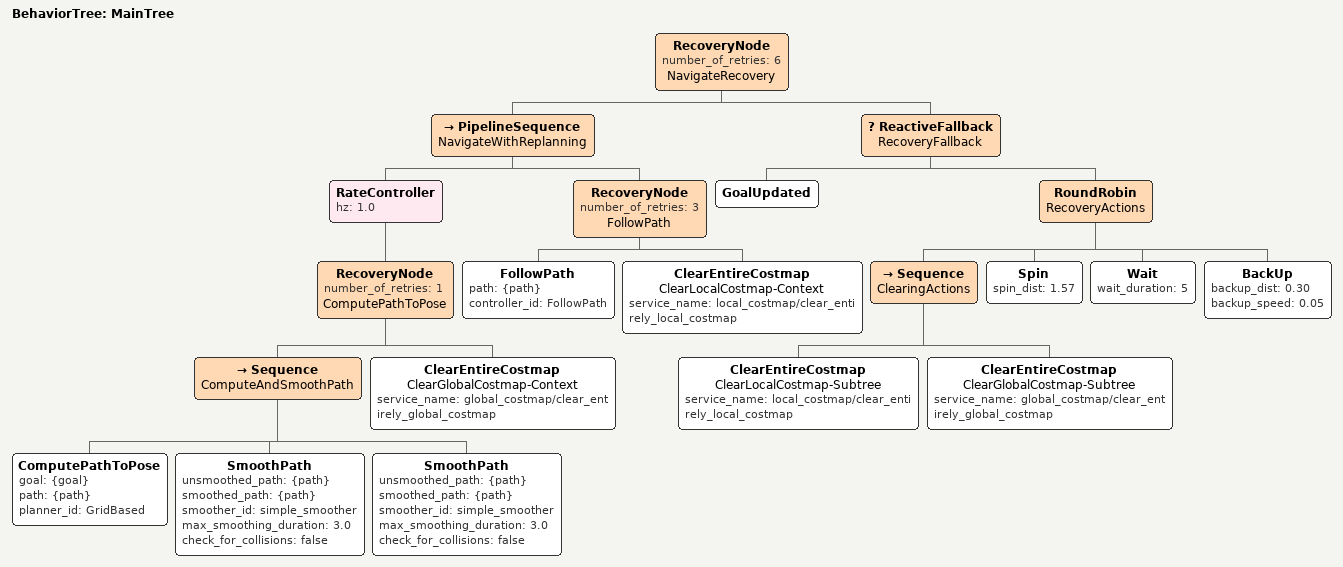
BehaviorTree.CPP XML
<!--
  Replan at 1 Hz with two-pass SimpleSmoother after NavFn (removes grid zigzag).
  check_for_collisions=false: SimpleSmoother already rejects infeasible poses via costmap.
-->
<root main_tree_to_execute="MainTree">
  <BehaviorTree ID="MainTree">
    <RecoveryNode number_of_retries="6" name="NavigateRecovery">
      <PipelineSequence name="NavigateWithReplanning">
        <RateController hz="1.0">
          <RecoveryNode number_of_retries="1" name="ComputePathToPose">
            <Sequence name="ComputeAndSmoothPath">
              <ComputePathToPose goal="{goal}" path="{path}" planner_id="GridBased"/>
              <SmoothPath unsmoothed_path="{path}" smoothed_path="{path}" smoother_id="simple_smoother" max_smoothing_duration="3.0" check_for_collisions="false"/>
              <SmoothPath unsmoothed_path="{path}" smoothed_path="{path}" smoother_id="simple_smoother" max_smoothing_duration="3.0" check_for_collisions="false"/>
            </Sequence>
            <ClearEntireCostmap name="ClearGlobalCostmap-Context" service_name="global_costmap/clear_entirely_global_costmap"/>
          </RecoveryNode>
        </RateController>
        <RecoveryNode number_of_retries="3" name="FollowPath">
          <FollowPath path="{path}" controller_id="FollowPath"/>
          <ClearEntireCostmap name="ClearLocalCostmap-Context" service_name="local_costmap/clear_entirely_local_costmap"/>
        </RecoveryNode>
      </PipelineSequence>
      <ReactiveFallback name="RecoveryFallback">
        <GoalUpdated/>
        <RoundRobin name="RecoveryActions">
          <Sequence name="ClearingActions">
            <ClearEntireCostmap name="ClearLocalCostmap-Subtree" service_name="local_costmap/clear_entirely_local_costmap"/>
            <ClearEntireCostmap name="ClearGlobalCostmap-Subtree" service_name="global_costmap/clear_entirely_global_costmap"/>
          </Sequence>
          <Spin spin_dist="1.57"/>
          <Wait wait_duration="5"/>
          <BackUp backup_dist="0.30" backup_speed="0.05"/>
        </RoundRobin>
      </ReactiveFallback>
    </RecoveryNode>
  </BehaviorTree>
</root>
